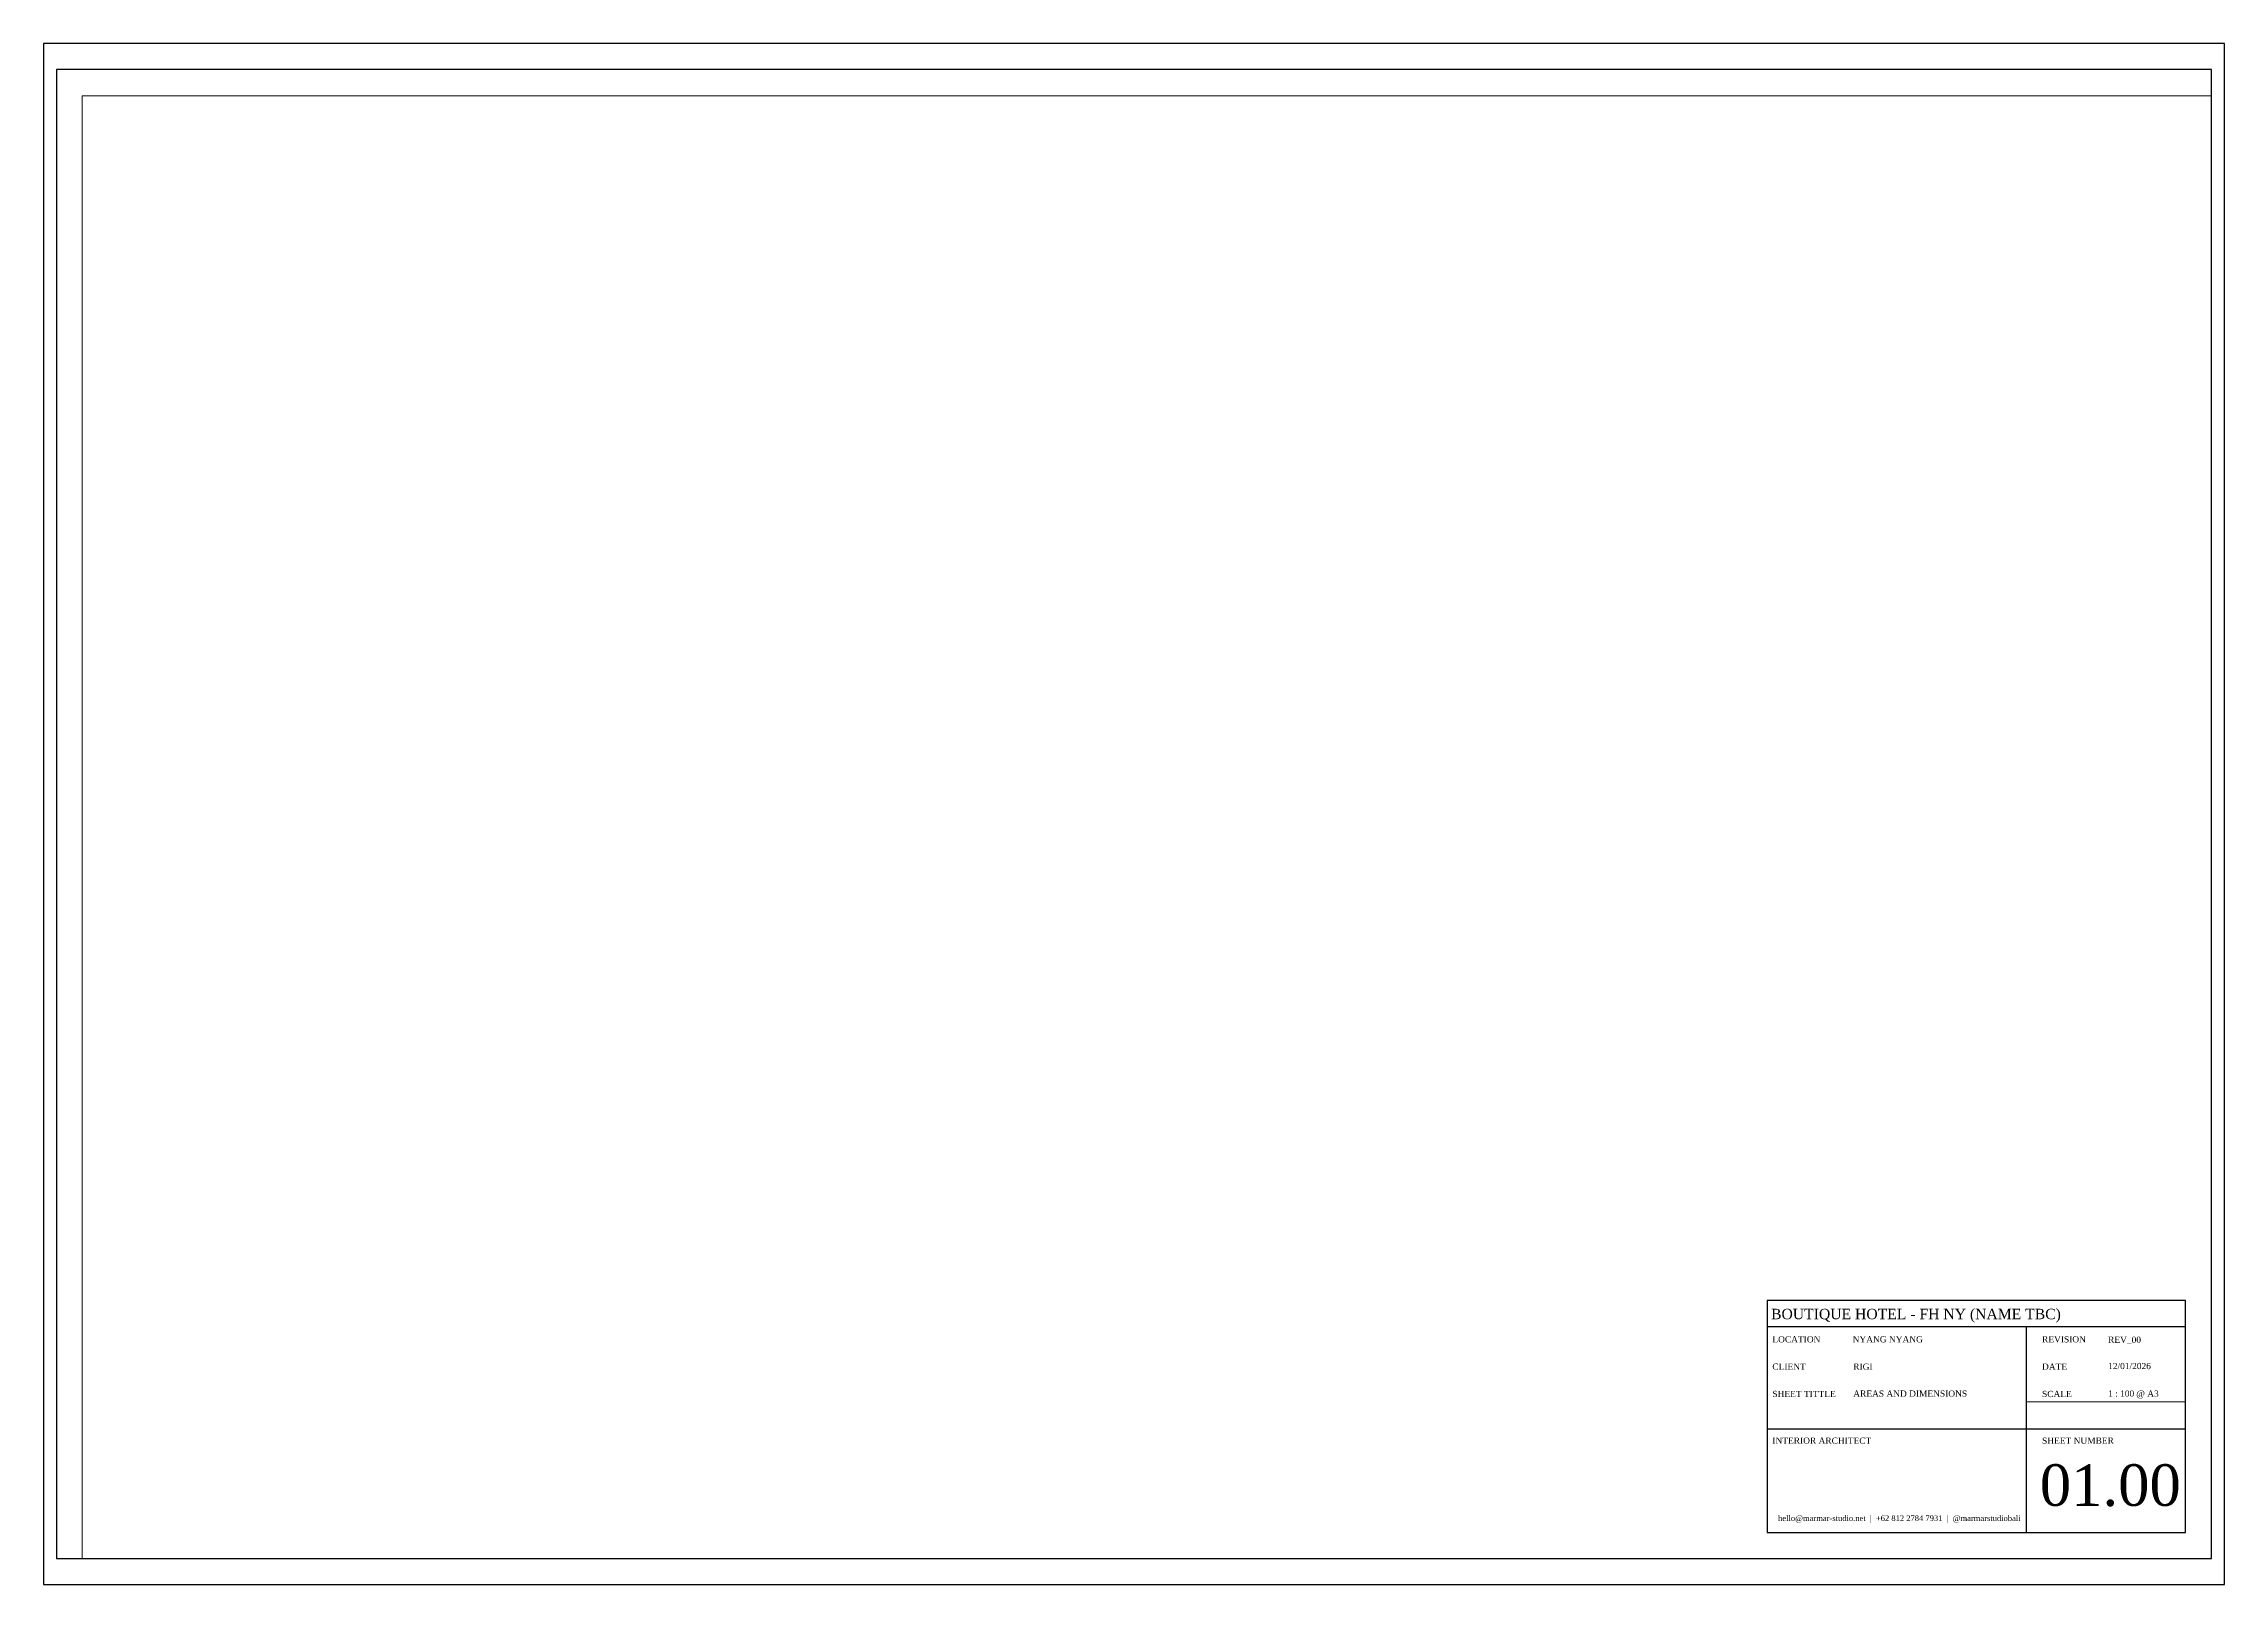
# Paper-space layout 'Layout1' of a CAD drawing. Header units: metres, sheet in millimetres. Extents: x -5 to 836, y -10 to 584.
import ezdxf

# ---------------------------------------------------------------- set-up
doc = ezdxf.new("R2010")
doc.units = ezdxf.units.M
doc.layers.add('$-cartela', color=3, linetype='Continuous', lineweight=0)
doc.layers.add('PDF_0', color=7, linetype='Continuous', true_color=0xd00b0b)
doc.layers.add('zelen', color=69, linetype='Continuous', plot=False)
doc.styles.get("Standard").update_dxf_attribs({"font": 'times.ttf', "height": 0.1})

psp = doc.layouts.get("Layout1")

# ---------------------------------------------------------------- linework, layer by layer
at = {"layer": 'PDF_0', "color": 18, "true_color": 0x000000}
psp.add_lwpolyline([(659.68, 10), (821, 10), (821, 99.47), (659.68, 99.47)], close=True, dxfattribs=at)
for points in [[(659.68, 89.47), (821, 89.47)], [(759.68, 10), (759.68, 89.47)], [(659.68, 50), (821, 50)]]:
    psp.add_lwpolyline(points, dxfattribs=at)
at = {"layer": 'zelen'}
psp.add_lwpolyline([(-5, -10), (836, -10), (836, 584), (-5, 584)], close=True, dxfattribs=at)
at = {"layer": 'zelen', "color": 18, "true_color": 0x000000}
psp.add_lwpolyline([(0, 0), (831, 0), (831, 574), (0, 574)], close=True, dxfattribs=at)

# ---------------------------------------------------------------- texts
at = {"layer": '$-cartela', "color": 246}
psp.add_text('BOUTIQUE HOTEL - FH NY (NAME TBC)', height=4, dxfattribs=at).set_placement((661.18, 92.24))
at = {"layer": '$-cartela', "color": 239, "true_color": 0x643335}
for s, height, p in [('LOCATION', 2.4, (661.68, 83.28)), ('REVISION', 2.4, (765.68, 83.28)), ('CLIENT', 2.4, (661.68, 72.75)), ('DATE', 2.4, (765.68, 72.75)), ('SHEET TITTLE', 2.4, (661.68, 62.21)), ('SCALE', 2.4, (765.68, 62.21)), ('INTERIOR ARCHITECT', 2.4, (661.68, 44.21)), ('SHEET NUMBER', 2.4, (765.68, 44.21)), ('hello@marmar-studio.net  |  +62 812 2784 7931  |  @marmarstudiobali', 2.1748, (663.9, 14.42))]:
    psp.add_text(s, height=height, dxfattribs=at).set_placement(p)
at = {"layer": '$-cartela', "color": 18, "true_color": 0x000000}
for s, height, p in [('NYANG NYANG', 2.4, (692.64, 83.28)), ('REV_00', 2.4, (791.16, 83.1)), ('RIGI', 2.4, (692.88, 72.75)), ('AREAS AND DIMENSIONS', 2.4, (692.88, 62.35)), ('1 : 100', 2.4, (791.16, 62.36)), ('@ A3', 2.4, (802.01, 62.36)), ('01.00', 16, (764.83, 20.28))]:
    psp.add_text(s, height=height, dxfattribs=at).set_placement(p)
at = {"layer": '$-cartela', "color": 18, "true_color": 0x000000, "insert": (791.16, 75.38), "char_height": 2.4, "attachment_point": 1}
psp.add_mtext('12/01/2026', dxfattribs=at)

# ---------------------------------------------------------------- viewports
at = {"layer": 'zelen', "view_target_point": (370776.427, 310629.57)}
psp.add_viewport(center=(420.41, 281.91), size=(821.19, 563.8285), view_center_point=(-79361.479, 8714021.039), view_height=56.38285, dxfattribs=at)
psp.add_viewport(center=(790.34, 55.19), size=(61.32, 10.3693), view_center_point=(-79323.128, 8714063.928), view_height=1.03693, status=3, dxfattribs=at)

doc.saveas('drawing.dxf')
